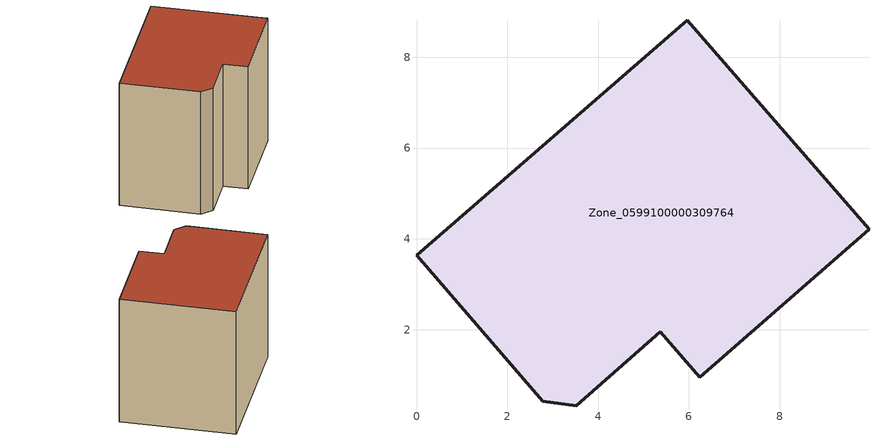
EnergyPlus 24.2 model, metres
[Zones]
Zone_0599100000309764
 floor ground (C_G): 6.24,0.95 5.37,1.95 3.52,0.32 2.78,0.42 0,3.63 5.96,8.82 9.97,4.21 z0
 wall outside (C_F): 5.37,1.95 6.24,0.95 9.97,4.21 5.96,8.82 0,3.63 2.78,0.42 3.52,0.32 5.37,1.95 z0:7.29
 roof outside (C_R): 3.52,0.32 5.37,1.95 6.24,0.95 9.97,4.21 5.96,8.82 0,3.63 2.78,0.42 z7.29
[BUILDING]
Pand.0599100000309764: North Axis=0; Terrain=City; Loads Convergence Tolerance Value=0.04; Temperature Convergence Tolerance Value=0.4; Solar Distribution=FullExterior; Maximum Number of Warmup Days=25; Minimum Number of Warmup Days=1
[Site:Location]
Rotterdam.The.Hague.AP_ZH_NLD Design_Conditions: Latitude=51.96; Longitude=4.45; Time Zone=1; Elevation=-4.5
[SITE:GROUNDTEMPERATURE:BUILDINGSURFACE]
18, 18, 18, 18, 18, 18, 18, 18, 18, 18, 18, 18
[MATERIAL] Thermal Absorptance=0.9; Solar Absorptance=0.7; Visible Absorptance=0.7
Name | Roughness | Thickness | Conductivity | Density | Specific Heat
G.TC.1946 | MediumSmooth | 0.15 | 1 | 540 | 1210
F.TC.1946 | Rough | 0.3 | 0.857143 | 1920 | 840
R.TC.1946 | MediumRough | 0.2 | 0.909091 | 1500 | 1000
[CONSTRUCTION]
C_G: G.TC.1946
C_F: F.TC.1946
C_R: R.TC.1946
[ZONE]
Zone_0599100000309764: Type=1; Multiplier=1; Ceiling Height=Autocalculate; Volume=Autocalculate; Floor Area=autocalculate; Part of Total Floor Area=Yes
[ZONEINFILTRATION:DESIGNFLOWRATE]
Infil_Zone_0599100000309764: Zone or ZoneList or Space or SpaceList=Zone_0599100000309764; Schedule=AlwaysOn; Design Flow Rate Calculation Method=Flow/Area; Flow Rate per Floor Area=0.003; Constant Term Coefficient=1; Temperature Term Coefficient=0; Velocity Term Coefficient=0; Velocity Squared Term Coefficient=0
[HVACTEMPLATE:ZONE:IDEALLOADSAIRSYSTEM]
Zone_0599100000309764: Maximum Heating Supply Air Temperature=50; Minimum Cooling Supply Air Temperature=13; Maximum Heating Supply Air Humidity Ratio=0.0156; Minimum Cooling Supply Air Humidity Ratio=0.0077; Heating Limit=NoLimit; Cooling Limit=NoLimit; Dehumidification Control Type=ConstantSensibleHeatRatio; Cooling Sensible Heat Ratio=0.7; Dehumidification Setpoint=60; Humidification Control Type=None; Humidification Setpoint=30; Outdoor Air Method=None; Outdoor Air Flow Rate per Person=0.00944; Outdoor Air Flow Rate per Zone Floor Area=0; Outdoor Air Flow Rate per Zone=0; Demand Controlled Ventilation Type=None; Outdoor Air Economizer Type=NoEconomizer; Heat Recovery Type=None; Sensible Heat Recovery Effectiveness=0.7; Latent Heat Recovery Effectiveness=0.65
[ZONECONTROL:THERMOSTAT]
ThermostatControl_Zone_0599100000309764: Zone or ZoneList=Zone_0599100000309764; Control Type Schedule=DualSetpointControlType; Control 1=Thermostat_Zone_0599100000309764; Temperature Difference Between Cutout And Setpoint=0
[THERMOSTATSETPOINT:DUALSETPOINT]
Thermostat_Zone_0599100000309764: Heating Setpoint Temperature Schedule=HeatingSetpoint_Zone_0599100000309764; Cooling Setpoint Temperature Schedule=CoolingSetpoint_Zone_0599100000309764
[SCHEDULE:COMPACT]
HeatingSetpoint_Zone_0599100000309764: Through: 12/31, For: AllDays, Until: 24:00, 21
CoolingSetpoint_Zone_0599100000309764: Through: 12/31, For: AllDays, Until: 24:00, 24
DualSetpointControlType: Through: 12/31, For: AllDays, Until: 24:00, 4
AlwaysOn: Through: 12/31, For: AllDays, Until: 24:00, 1
